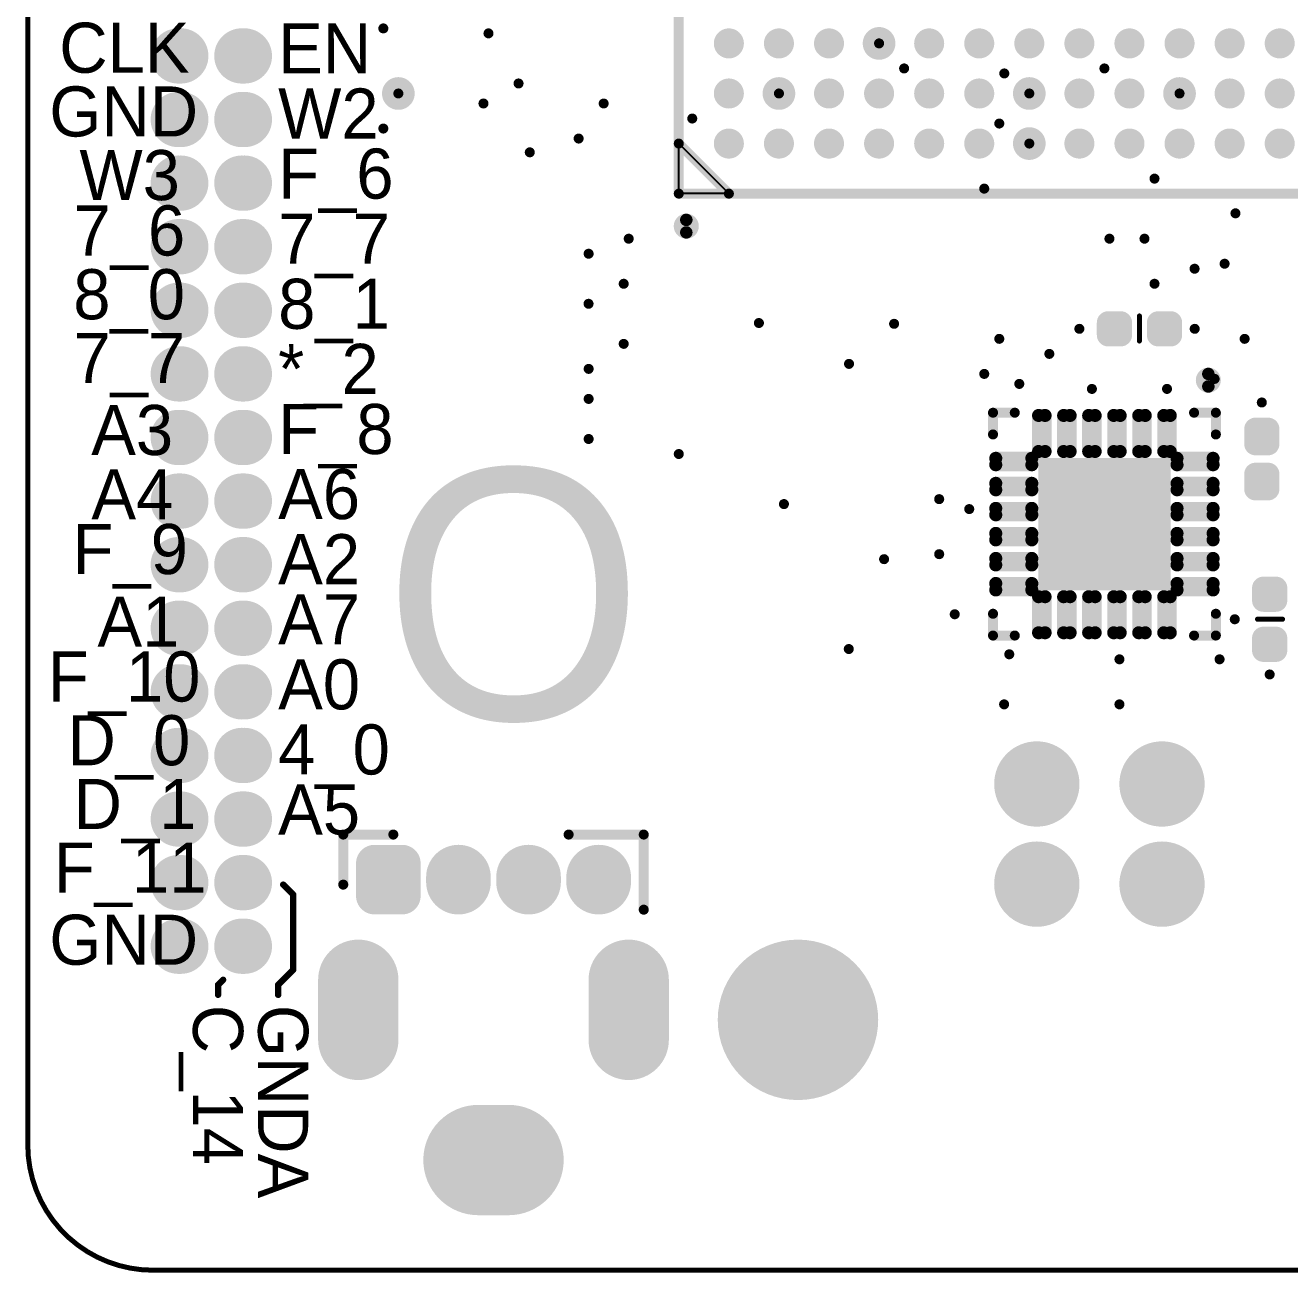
# Model space of a CAD drawing. Header units: millimetres. Extents: x 14.9 to 65.9, y 11 to 63.4.
# Drawn here: x 14.95 to 40.2, y 12.45 to 37.36 of the extents above; entities that cross this region are included whole.
import ezdxf

# ---------------------------------------------------------------- set-up
doc = ezdxf.new("R2010")
doc.units = ezdxf.units.MM
for name, color, linetype in [('Mechanical1', 6, 'Continuous'), ('PadHoleLayer', 156, 'Continuous'), ('TopOverlay', 2, 'Continuous'), ('TopSolder', 216, 'Continuous'), ('ViaHoleLayer', 16, 'Continuous')]:
    doc.layers.add(name, color=color, linetype=linetype)

# ---------------------------------------------------------------- blocks, each defined once
blk = doc.blocks.new('USB_A_F_SIDE_REVERSE_TH_7')
at = {"layer": 'PadHoleLayer'}
for points, const_width in [([(-2.3, 5.6, 1), (-1.9, 5.6, 1)], 0.4), ([(-0.9, 5.6, 1), (-0.5, 5.6, 1)], 0.4), ([(0.5, 5.6, 1), (0.9, 5.6, 1)], 0.4), ([(1.9, 5.6, 1), (2.3, 5.6, 1)], 0.4), ([(-2.925, 2.475), (-2.925, 3.525, -1), (-2.475, 3.525), (-2.475, 2.475, -1)], 0.15), ([(2.475, 2.475), (2.475, 3.525, -1), (2.925, 3.525), (2.925, 2.475, -1)], 0.15), ([(-0.175, 0.375), (0.175, 0.375, -1), (0.175, -0.375), (-0.175, -0.375, -1)], 0.25)]:
    blk.add_lwpolyline(points, format="xyb", close=True, dxfattribs=dict(at, const_width=const_width))
at = {"layer": 'TopOverlay', "const_width": 0.2}
for points in [[(-3, 5.5), (-3, 6.5)], [(-3, 6.5), (-2, 6.5)], [(1.5, 6.5), (3, 6.5)], [(3, 5), (3, 6.5)]]:
    blk.add_lwpolyline(points, dxfattribs=at)
at = {"layer": 'TopOverlay', "const_width": 0.1}
for points in [[(-3.05, 6.5, 1), (-2.95, 6.5, 1)], [(-3.05, 6.5, 1), (-2.95, 6.5, 1)], [(-2.05, 6.5, 1), (-1.95, 6.5, 1)], [(1.45, 6.5, 1), (1.55, 6.5, 1)], [(2.95, 6.5, 1), (3.05, 6.5, 1)], [(2.95, 6.5, 1), (3.05, 6.5, 1)], [(-3.05, 5.5, 1), (-2.95, 5.5, 1)], [(2.95, 5, 1), (3.05, 5, 1)]]:
    blk.add_lwpolyline(points, format="xyb", close=True, dxfattribs=at)
at = {"layer": 'TopSolder'}
for points, const_width in [([(-2.56, 5.925, 1), (-2.19, 5.925, 1)], 0.37), ([(-2.01, 5.925, 1), (-1.64, 5.925, 1)], 0.37), ([(-1.023, 5.65, 1), (-0.377, 5.65, 1)], 0.645), ([(-1.023, 5.55, 1), (-0.377, 5.55, 1)], 0.645), ([(0.377, 5.65, 1), (1.023, 5.65, 1)], 0.645), ([(0.377, 5.55, 1), (1.023, 5.55, 1)], 0.645), ([(1.777, 5.65, 1), (2.423, 5.65, 1)], 0.645), ([(1.777, 5.55, 1), (2.423, 5.55, 1)], 0.645), ([(-2.56, 5.275, 1), (-2.19, 5.275, 1)], 0.37), ([(-2.01, 5.275, 1), (-1.64, 5.275, 1)], 0.37), ([(-3.101, 3.6, 1), (-2.299, 3.6, 1)], 0.802), ([(2.299, 3.6, 1), (3.101, 3.6, 1)], 0.802), ([(-3.101, 2.4, 1), (-2.299, 2.4, 1)], 0.802), ([(2.299, 2.4, 1), (3.101, 2.4, 1)], 0.802), ([(-0.851, 0, 1), (0.251, 0, 1)], 1.102), ([(-0.251, 0, 1), (0.851, 0, 1)], 1.102)]:
    blk.add_lwpolyline(points, format="xyb", close=True, dxfattribs=dict(at, const_width=const_width))
for points, const_width in [([(-0.7, 5.65), (-0.7, 5.55)], 1.29), ([(0.7, 5.65), (0.7, 5.55)], 1.29), ([(2.1, 5.65), (2.1, 5.55)], 1.29), ([(-2.7, 3.6), (-2.7, 2.4)], 1.603), ([(2.7, 3.6), (2.7, 2.4)], 1.603), ([(0.3, 0), (-0.3, 0)], 2.203)]:
    blk.add_lwpolyline(points, dxfattribs=dict(at, const_width=const_width))
for points in [[(-2.375, 4.905), (-1.825, 4.905), (-2.375, 6.295), (-1.825, 6.295)], [(-2.745, 5.275), (-1.455, 5.275), (-2.745, 5.925), (-1.455, 5.925)]]:
    blk.add_solid(points, dxfattribs=at)
blk = doc.blocks.new('USB_B_F_RA_TH_8')
at = {"layer": 'PadHoleLayer'}
for points, const_width in [([(-1.48, 4.71, 1), (-1.02, 4.71, 1)], 0.46), ([(1.02, 4.71, 1), (1.48, 4.71, 1)], 0.46), ([(-1.48, 2.71, 1), (-1.02, 2.71, 1)], 0.46), ([(1.02, 2.71, 1), (1.48, 2.71, 1)], 0.46), ([(-6.595, 0, 1), (-5.445, 0, 1)], 1.15), ([(5.445, 0, 1), (6.595, 0, 1)], 1.15)]:
    blk.add_lwpolyline(points, format="xyb", close=True, dxfattribs=dict(at, const_width=const_width))
at = {"layer": 'TopSolder'}
for points, const_width in [([(-1.676, 4.71, 1), (-0.824, 4.71, 1)], 0.852), ([(0.824, 4.71, 1), (1.676, 4.71, 1)], 0.852), ([(-1.676, 2.71, 1), (-0.824, 2.71, 1)], 0.852), ([(0.824, 2.71, 1), (1.676, 2.71, 1)], 0.852), ([(-6.821, 0, 1), (-5.219, 0, 1)], 1.602), ([(5.219, 0, 1), (6.821, 0, 1)], 1.602)]:
    blk.add_lwpolyline(points, format="xyb", close=True, dxfattribs=dict(at, const_width=const_width))
blk = doc.blocks.new('HDR_2_30_1_27___B_38')
at = {"layer": 'PadHoleLayer', "const_width": 0.3}
for points in [[(18.9, 1.27, 1), (19.2, 1.27, 1)], [(20.17, 1.27, 1), (20.47, 1.27, 1)], [(21.44, 1.27, 1), (21.74, 1.27, 1)], [(22.71, 1.27, 1), (23.01, 1.27, 1)], [(23.98, 1.27, 1), (24.28, 1.27, 1)], [(25.25, 1.27, 1), (25.55, 1.27, 1)], [(26.52, 1.27, 1), (26.82, 1.27, 1)], [(27.79, 1.27, 1), (28.09, 1.27, 1)], [(29.06, 1.27, 1), (29.36, 1.27, 1)], [(30.33, 1.27, 1), (30.63, 1.27, 1)], [(31.6, 1.27, 1), (31.9, 1.27, 1)], [(32.87, 1.27, 1), (33.17, 1.27, 1)], [(34.14, 1.27, 1), (34.44, 1.27, 1)], [(35.41, 1.27, 1), (35.71, 1.27, 1)], [(36.68, 1.27, 1), (36.98, 1.27, 1)], [(18.9, 0, 1), (19.2, 0, 1)], [(20.17, 0, 1), (20.47, 0, 1)], [(21.44, 0, 1), (21.74, 0, 1)], [(22.71, 0, 1), (23.01, 0, 1)], [(23.98, 0, 1), (24.28, 0, 1)], [(25.25, 0, 1), (25.55, 0, 1)], [(26.52, 0, 1), (26.82, 0, 1)], [(27.79, 0, 1), (28.09, 0, 1)], [(29.06, 0, 1), (29.36, 0, 1)], [(30.33, 0, 1), (30.63, 0, 1)], [(31.6, 0, 1), (31.9, 0, 1)], [(32.87, 0, 1), (33.17, 0, 1)], [(34.14, 0, 1), (34.44, 0, 1)], [(35.41, 0, 1), (35.71, 0, 1)], [(36.68, 0, 1), (36.98, 0, 1)]]:
    blk.add_lwpolyline(points, format="xyb", close=True, dxfattribs=at)
at = {"layer": 'TopSolder', "const_width": 1.103}
for points in [[(19.05, 1.295), (19.05, 1.245)], [(20.32, 1.295), (20.32, 1.245)], [(21.59, 1.295), (21.59, 1.245)], [(22.86, 1.295), (22.86, 1.245)], [(24.13, 1.295), (24.13, 1.245)], [(25.4, 1.295), (25.4, 1.245)], [(26.67, 1.295), (26.67, 1.245)], [(27.94, 1.295), (27.94, 1.245)], [(29.21, 1.295), (29.21, 1.245)], [(30.48, 1.295), (30.48, 1.245)], [(31.75, 1.295), (31.75, 1.245)], [(33.02, 1.295), (33.02, 1.245)], [(34.29, 1.295), (34.29, 1.245)], [(35.56, 1.295), (35.56, 1.245)], [(36.83, 1.295), (36.83, 1.245)], [(19.05, 0.025), (19.05, -0.025)], [(20.32, 0.025), (20.32, -0.025)], [(21.59, 0.025), (21.59, -0.025)], [(22.86, 0.025), (22.86, -0.025)], [(24.13, 0.025), (24.13, -0.025)], [(25.4, 0.025), (25.4, -0.025)], [(26.67, 0.025), (26.67, -0.025)], [(27.94, 0.025), (27.94, -0.025)], [(29.21, 0.025), (29.21, -0.025)], [(30.48, 0.025), (30.48, -0.025)], [(31.75, 0.025), (31.75, -0.025)], [(33.02, 0.025), (33.02, -0.025)], [(34.29, 0.025), (34.29, -0.025)], [(35.56, 0.025), (35.56, -0.025)], [(36.83, 0.025), (36.83, -0.025)]]:
    blk.add_lwpolyline(points, dxfattribs=at)
at = {"layer": 'TopSolder', "const_width": 0.552}
for points in [[(18.774, 1.295, 1), (19.326, 1.295, 1)], [(18.774, 1.245, 1), (19.326, 1.245, 1)], [(20.044, 1.295, 1), (20.596, 1.295, 1)], [(20.044, 1.245, 1), (20.596, 1.245, 1)], [(21.314, 1.295, 1), (21.866, 1.295, 1)], [(21.314, 1.245, 1), (21.866, 1.245, 1)], [(22.584, 1.295, 1), (23.136, 1.295, 1)], [(22.584, 1.245, 1), (23.136, 1.245, 1)], [(23.854, 1.295, 1), (24.406, 1.295, 1)], [(23.854, 1.245, 1), (24.406, 1.245, 1)], [(25.124, 1.295, 1), (25.676, 1.295, 1)], [(25.124, 1.245, 1), (25.676, 1.245, 1)], [(26.394, 1.295, 1), (26.946, 1.295, 1)], [(26.394, 1.245, 1), (26.946, 1.245, 1)], [(27.664, 1.295, 1), (28.216, 1.295, 1)], [(27.664, 1.245, 1), (28.216, 1.245, 1)], [(28.934, 1.295, 1), (29.486, 1.295, 1)], [(28.934, 1.245, 1), (29.486, 1.245, 1)], [(30.204, 1.295, 1), (30.756, 1.295, 1)], [(30.204, 1.245, 1), (30.756, 1.245, 1)], [(31.474, 1.295, 1), (32.026, 1.295, 1)], [(31.474, 1.245, 1), (32.026, 1.245, 1)], [(32.744, 1.295, 1), (33.296, 1.295, 1)], [(32.744, 1.245, 1), (33.296, 1.245, 1)], [(34.014, 1.295, 1), (34.566, 1.295, 1)], [(34.014, 1.245, 1), (34.566, 1.245, 1)], [(35.284, 1.295, 1), (35.836, 1.295, 1)], [(35.284, 1.245, 1), (35.836, 1.245, 1)], [(36.554, 1.295, 1), (37.106, 1.295, 1)], [(36.554, 1.245, 1), (37.106, 1.245, 1)], [(18.774, 0.025, 1), (19.326, 0.025, 1)], [(18.774, -0.025, 1), (19.326, -0.025, 1)], [(20.044, 0.025, 1), (20.596, 0.025, 1)], [(20.044, -0.025, 1), (20.596, -0.025, 1)], [(21.314, 0.025, 1), (21.866, 0.025, 1)], [(21.314, -0.025, 1), (21.866, -0.025, 1)], [(22.584, 0.025, 1), (23.136, 0.025, 1)], [(22.584, -0.025, 1), (23.136, -0.025, 1)], [(23.854, 0.025, 1), (24.406, 0.025, 1)], [(23.854, -0.025, 1), (24.406, -0.025, 1)], [(25.124, 0.025, 1), (25.676, 0.025, 1)], [(25.124, -0.025, 1), (25.676, -0.025, 1)], [(26.394, 0.025, 1), (26.946, 0.025, 1)], [(26.394, -0.025, 1), (26.946, -0.025, 1)], [(27.664, 0.025, 1), (28.216, 0.025, 1)], [(27.664, -0.025, 1), (28.216, -0.025, 1)], [(28.934, 0.025, 1), (29.486, 0.025, 1)], [(28.934, -0.025, 1), (29.486, -0.025, 1)], [(30.204, 0.025, 1), (30.756, 0.025, 1)], [(30.204, -0.025, 1), (30.756, -0.025, 1)], [(31.474, 0.025, 1), (32.026, 0.025, 1)], [(31.474, -0.025, 1), (32.026, -0.025, 1)], [(32.744, 0.025, 1), (33.296, 0.025, 1)], [(32.744, -0.025, 1), (33.296, -0.025, 1)], [(34.014, 0.025, 1), (34.566, 0.025, 1)], [(34.014, -0.025, 1), (34.566, -0.025, 1)], [(35.284, 0.025, 1), (35.836, 0.025, 1)], [(35.284, -0.025, 1), (35.836, -0.025, 1)], [(36.554, 0.025, 1), (37.106, 0.025, 1)], [(36.554, -0.025, 1), (37.106, -0.025, 1)]]:
    blk.add_lwpolyline(points, format="xyb", close=True, dxfattribs=at)
blk = doc.blocks.new('NXP_SOT740_2_42')
at = {"layer": 'TopOverlay'}
for p, q in [((-8.5, 8.5), (-7.5, 8.5)), ((-7.5, 8.5), (-8.5, 7.5)), ((-8.5, 7.5), (-8.5, 8.5))]:
    blk.add_line(p, q, dxfattribs=at)
for points, const_width in [([(-9.025, 8.35, 1), (-9.275, 8.35, 1)], 0.25), ([(-8.55, 8.5, 1), (-8.45, 8.5, 1)], 0.1), ([(-8.55, 8.5, 1), (-8.45, 8.5, 1)], 0.1), ([(-7.55, 8.5, 1), (-7.45, 8.5, 1)], 0.1), ([(8.45, 8.5, 1), (8.55, 8.5, 1)], 0.1), ([(8.45, 8.5, 1), (8.55, 8.5, 1)], 0.1), ([(-9.337, 8.35, 1), (-9.213, 8.35, 1)], 0.125), ([(-9.087, 8.35, 1), (-8.962, 8.35, 1)], 0.125), ([(-8.55, 7.5, 1), (-8.45, 7.5, 1)], 0.1), ([(-8.55, -8.5, 1), (-8.45, -8.5, 1)], 0.1), ([(-8.55, -8.5, 1), (-8.45, -8.5, 1)], 0.1), ([(8.45, -8.5, 1), (8.55, -8.5, 1)], 0.1), ([(8.45, -8.5, 1), (8.55, -8.5, 1)], 0.1)]:
    blk.add_lwpolyline(points, format="xyb", close=True, dxfattribs=dict(at, const_width=const_width))
at = {"layer": 'TopOverlay', "const_width": 0.2}
for points in [[(-7.5, 8.5), (-8.5, 7.5)], [(-8.5, 8.5), (8.5, 8.5)], [(-8.5, 8.5), (-8.5, -8.5)], [(8.5, 8.5), (8.5, -8.5)], [(-8.5, -8.5), (8.5, -8.5)]]:
    blk.add_lwpolyline(points, dxfattribs=at)
at = {"layer": 'TopSolder', "const_width": 0.3}
for points in [[(-7.65, 7.5, 1), (-7.35, 7.5, 1)], [(-6.65, 7.5, 1), (-6.35, 7.5, 1)], [(-5.65, 7.5, 1), (-5.35, 7.5, 1)], [(-4.65, 7.5, 1), (-4.35, 7.5, 1)], [(-3.65, 7.5, 1), (-3.35, 7.5, 1)], [(-2.65, 7.5, 1), (-2.35, 7.5, 1)], [(-1.65, 7.5, 1), (-1.35, 7.5, 1)], [(-0.65, 7.5, 1), (-0.35, 7.5, 1)], [(0.35, 7.5, 1), (0.65, 7.5, 1)], [(1.35, 7.5, 1), (1.65, 7.5, 1)], [(2.35, 7.5, 1), (2.65, 7.5, 1)], [(3.35, 7.5, 1), (3.65, 7.5, 1)], [(4.35, 7.5, 1), (4.65, 7.5, 1)], [(5.35, 7.5, 1), (5.65, 7.5, 1)], [(6.35, 7.5, 1), (6.65, 7.5, 1)], [(7.35, 7.5, 1), (7.65, 7.5, 1)], [(-7.65, 6.5, 1), (-7.35, 6.5, 1)], [(-6.65, 6.5, 1), (-6.35, 6.5, 1)], [(-5.65, 6.5, 1), (-5.35, 6.5, 1)], [(-4.65, 6.5, 1), (-4.35, 6.5, 1)], [(-3.65, 6.5, 1), (-3.35, 6.5, 1)], [(-2.65, 6.5, 1), (-2.35, 6.5, 1)], [(-1.65, 6.5, 1), (-1.35, 6.5, 1)], [(-0.65, 6.5, 1), (-0.35, 6.5, 1)], [(0.35, 6.5, 1), (0.65, 6.5, 1)], [(1.35, 6.5, 1), (1.65, 6.5, 1)], [(2.35, 6.5, 1), (2.65, 6.5, 1)], [(3.35, 6.5, 1), (3.65, 6.5, 1)], [(4.35, 6.5, 1), (4.65, 6.5, 1)], [(5.35, 6.5, 1), (5.65, 6.5, 1)], [(6.35, 6.5, 1), (6.65, 6.5, 1)], [(7.35, 6.5, 1), (7.65, 6.5, 1)], [(-7.65, 5.5, 1), (-7.35, 5.5, 1)], [(-6.65, 5.5, 1), (-6.35, 5.5, 1)], [(-5.65, 5.5, 1), (-5.35, 5.5, 1)], [(-4.65, 5.5, 1), (-4.35, 5.5, 1)], [(-3.65, 5.5, 1), (-3.35, 5.5, 1)], [(-2.65, 5.5, 1), (-2.35, 5.5, 1)], [(-1.65, 5.5, 1), (-1.35, 5.5, 1)], [(-0.65, 5.5, 1), (-0.35, 5.5, 1)], [(0.35, 5.5, 1), (0.65, 5.5, 1)], [(1.35, 5.5, 1), (1.65, 5.5, 1)], [(2.35, 5.5, 1), (2.65, 5.5, 1)], [(3.35, 5.5, 1), (3.65, 5.5, 1)], [(4.35, 5.5, 1), (4.65, 5.5, 1)], [(5.35, 5.5, 1), (5.65, 5.5, 1)], [(6.35, 5.5, 1), (6.65, 5.5, 1)], [(7.35, 5.5, 1), (7.65, 5.5, 1)], [(-7.65, 4.5, 1), (-7.35, 4.5, 1)], [(-6.65, 4.5, 1), (-6.35, 4.5, 1)], [(-5.65, 4.5, 1), (-5.35, 4.5, 1)], [(-4.65, 4.5, 1), (-4.35, 4.5, 1)], [(-3.65, 4.5, 1), (-3.35, 4.5, 1)], [(-2.65, 4.5, 1), (-2.35, 4.5, 1)], [(-1.65, 4.5, 1), (-1.35, 4.5, 1)], [(-0.65, 4.5, 1), (-0.35, 4.5, 1)], [(0.35, 4.5, 1), (0.65, 4.5, 1)], [(1.35, 4.5, 1), (1.65, 4.5, 1)], [(2.35, 4.5, 1), (2.65, 4.5, 1)], [(3.35, 4.5, 1), (3.65, 4.5, 1)], [(4.35, 4.5, 1), (4.65, 4.5, 1)], [(5.35, 4.5, 1), (5.65, 4.5, 1)], [(6.35, 4.5, 1), (6.65, 4.5, 1)], [(7.35, 4.5, 1), (7.65, 4.5, 1)], [(-7.65, 3.5, 1), (-7.35, 3.5, 1)], [(-6.65, 3.5, 1), (-6.35, 3.5, 1)], [(-5.65, 3.5, 1), (-5.35, 3.5, 1)], [(-4.65, 3.5, 1), (-4.35, 3.5, 1)], [(-3.65, 3.5, 1), (-3.35, 3.5, 1)], [(-2.65, 3.5, 1), (-2.35, 3.5, 1)], [(-1.65, 3.5, 1), (-1.35, 3.5, 1)], [(-0.65, 3.5, 1), (-0.35, 3.5, 1)], [(0.35, 3.5, 1), (0.65, 3.5, 1)], [(1.35, 3.5, 1), (1.65, 3.5, 1)], [(2.35, 3.5, 1), (2.65, 3.5, 1)], [(3.35, 3.5, 1), (3.65, 3.5, 1)], [(4.35, 3.5, 1), (4.65, 3.5, 1)], [(5.35, 3.5, 1), (5.65, 3.5, 1)], [(6.35, 3.5, 1), (6.65, 3.5, 1)], [(7.35, 3.5, 1), (7.65, 3.5, 1)], [(-7.65, 2.5, 1), (-7.35, 2.5, 1)], [(-6.65, 2.5, 1), (-6.35, 2.5, 1)], [(-5.65, 2.5, 1), (-5.35, 2.5, 1)], [(-4.65, 2.5, 1), (-4.35, 2.5, 1)], [(-3.65, 2.5, 1), (-3.35, 2.5, 1)], [(-2.65, 2.5, 1), (-2.35, 2.5, 1)], [(-1.65, 2.5, 1), (-1.35, 2.5, 1)], [(-0.65, 2.5, 1), (-0.35, 2.5, 1)], [(0.35, 2.5, 1), (0.65, 2.5, 1)], [(1.35, 2.5, 1), (1.65, 2.5, 1)], [(2.35, 2.5, 1), (2.65, 2.5, 1)], [(3.35, 2.5, 1), (3.65, 2.5, 1)], [(4.35, 2.5, 1), (4.65, 2.5, 1)], [(5.35, 2.5, 1), (5.65, 2.5, 1)], [(6.35, 2.5, 1), (6.65, 2.5, 1)], [(7.35, 2.5, 1), (7.65, 2.5, 1)], [(-7.65, 1.5, 1), (-7.35, 1.5, 1)], [(-6.65, 1.5, 1), (-6.35, 1.5, 1)], [(-5.65, 1.5, 1), (-5.35, 1.5, 1)], [(-4.65, 1.5, 1), (-4.35, 1.5, 1)], [(-3.65, 1.5, 1), (-3.35, 1.5, 1)], [(-2.65, 1.5, 1), (-2.35, 1.5, 1)], [(-1.65, 1.5, 1), (-1.35, 1.5, 1)], [(-0.65, 1.5, 1), (-0.35, 1.5, 1)], [(0.35, 1.5, 1), (0.65, 1.5, 1)], [(1.35, 1.5, 1), (1.65, 1.5, 1)], [(2.35, 1.5, 1), (2.65, 1.5, 1)], [(3.35, 1.5, 1), (3.65, 1.5, 1)], [(4.35, 1.5, 1), (4.65, 1.5, 1)], [(5.35, 1.5, 1), (5.65, 1.5, 1)], [(6.35, 1.5, 1), (6.65, 1.5, 1)], [(7.35, 1.5, 1), (7.65, 1.5, 1)], [(-7.65, 0.5, 1), (-7.35, 0.5, 1)], [(-6.65, 0.5, 1), (-6.35, 0.5, 1)], [(-5.65, 0.5, 1), (-5.35, 0.5, 1)], [(-4.65, 0.5, 1), (-4.35, 0.5, 1)], [(-3.65, 0.5, 1), (-3.35, 0.5, 1)], [(-2.65, 0.5, 1), (-2.35, 0.5, 1)], [(-1.65, 0.5, 1), (-1.35, 0.5, 1)], [(-0.65, 0.5, 1), (-0.35, 0.5, 1)], [(0.35, 0.5, 1), (0.65, 0.5, 1)], [(1.35, 0.5, 1), (1.65, 0.5, 1)], [(2.35, 0.5, 1), (2.65, 0.5, 1)], [(3.35, 0.5, 1), (3.65, 0.5, 1)], [(4.35, 0.5, 1), (4.65, 0.5, 1)], [(5.35, 0.5, 1), (5.65, 0.5, 1)], [(6.35, 0.5, 1), (6.65, 0.5, 1)], [(7.35, 0.5, 1), (7.65, 0.5, 1)], [(-7.65, -0.5, 1), (-7.35, -0.5, 1)], [(-6.65, -0.5, 1), (-6.35, -0.5, 1)], [(-5.65, -0.5, 1), (-5.35, -0.5, 1)], [(-4.65, -0.5, 1), (-4.35, -0.5, 1)], [(-3.65, -0.5, 1), (-3.35, -0.5, 1)], [(-2.65, -0.5, 1), (-2.35, -0.5, 1)], [(-1.65, -0.5, 1), (-1.35, -0.5, 1)], [(-0.65, -0.5, 1), (-0.35, -0.5, 1)], [(0.35, -0.5, 1), (0.65, -0.5, 1)], [(1.35, -0.5, 1), (1.65, -0.5, 1)], [(2.35, -0.5, 1), (2.65, -0.5, 1)], [(3.35, -0.5, 1), (3.65, -0.5, 1)], [(4.35, -0.5, 1), (4.65, -0.5, 1)], [(5.35, -0.5, 1), (5.65, -0.5, 1)], [(6.35, -0.5, 1), (6.65, -0.5, 1)], [(7.35, -0.5, 1), (7.65, -0.5, 1)], [(-7.65, -1.5, 1), (-7.35, -1.5, 1)], [(-6.65, -1.5, 1), (-6.35, -1.5, 1)], [(-5.65, -1.5, 1), (-5.35, -1.5, 1)], [(-4.65, -1.5, 1), (-4.35, -1.5, 1)], [(-3.65, -1.5, 1), (-3.35, -1.5, 1)], [(-2.65, -1.5, 1), (-2.35, -1.5, 1)], [(-1.65, -1.5, 1), (-1.35, -1.5, 1)], [(-0.65, -1.5, 1), (-0.35, -1.5, 1)], [(0.35, -1.5, 1), (0.65, -1.5, 1)], [(1.35, -1.5, 1), (1.65, -1.5, 1)], [(2.35, -1.5, 1), (2.65, -1.5, 1)], [(3.35, -1.5, 1), (3.65, -1.5, 1)], [(4.35, -1.5, 1), (4.65, -1.5, 1)], [(5.35, -1.5, 1), (5.65, -1.5, 1)], [(6.35, -1.5, 1), (6.65, -1.5, 1)], [(7.35, -1.5, 1), (7.65, -1.5, 1)], [(-7.65, -2.5, 1), (-7.35, -2.5, 1)], [(-6.65, -2.5, 1), (-6.35, -2.5, 1)], [(-5.65, -2.5, 1), (-5.35, -2.5, 1)], [(-4.65, -2.5, 1), (-4.35, -2.5, 1)], [(-3.65, -2.5, 1), (-3.35, -2.5, 1)], [(-2.65, -2.5, 1), (-2.35, -2.5, 1)], [(-1.65, -2.5, 1), (-1.35, -2.5, 1)], [(-0.65, -2.5, 1), (-0.35, -2.5, 1)], [(0.35, -2.5, 1), (0.65, -2.5, 1)], [(1.35, -2.5, 1), (1.65, -2.5, 1)], [(2.35, -2.5, 1), (2.65, -2.5, 1)], [(3.35, -2.5, 1), (3.65, -2.5, 1)], [(4.35, -2.5, 1), (4.65, -2.5, 1)], [(5.35, -2.5, 1), (5.65, -2.5, 1)], [(6.35, -2.5, 1), (6.65, -2.5, 1)], [(7.35, -2.5, 1), (7.65, -2.5, 1)], [(-7.65, -3.5, 1), (-7.35, -3.5, 1)], [(-6.65, -3.5, 1), (-6.35, -3.5, 1)], [(-5.65, -3.5, 1), (-5.35, -3.5, 1)], [(-4.65, -3.5, 1), (-4.35, -3.5, 1)], [(-3.65, -3.5, 1), (-3.35, -3.5, 1)], [(-2.65, -3.5, 1), (-2.35, -3.5, 1)], [(-1.65, -3.5, 1), (-1.35, -3.5, 1)], [(-0.65, -3.5, 1), (-0.35, -3.5, 1)], [(0.35, -3.5, 1), (0.65, -3.5, 1)], [(1.35, -3.5, 1), (1.65, -3.5, 1)], [(2.35, -3.5, 1), (2.65, -3.5, 1)], [(3.35, -3.5, 1), (3.65, -3.5, 1)], [(4.35, -3.5, 1), (4.65, -3.5, 1)], [(5.35, -3.5, 1), (5.65, -3.5, 1)], [(6.35, -3.5, 1), (6.65, -3.5, 1)], [(7.35, -3.5, 1), (7.65, -3.5, 1)], [(-7.65, -4.5, 1), (-7.35, -4.5, 1)], [(-6.65, -4.5, 1), (-6.35, -4.5, 1)], [(-5.65, -4.5, 1), (-5.35, -4.5, 1)], [(-4.65, -4.5, 1), (-4.35, -4.5, 1)], [(-3.65, -4.5, 1), (-3.35, -4.5, 1)], [(-2.65, -4.5, 1), (-2.35, -4.5, 1)], [(-1.65, -4.5, 1), (-1.35, -4.5, 1)], [(-0.65, -4.5, 1), (-0.35, -4.5, 1)], [(0.35, -4.5, 1), (0.65, -4.5, 1)], [(1.35, -4.5, 1), (1.65, -4.5, 1)], [(2.35, -4.5, 1), (2.65, -4.5, 1)], [(3.35, -4.5, 1), (3.65, -4.5, 1)], [(4.35, -4.5, 1), (4.65, -4.5, 1)], [(5.35, -4.5, 1), (5.65, -4.5, 1)], [(6.35, -4.5, 1), (6.65, -4.5, 1)], [(7.35, -4.5, 1), (7.65, -4.5, 1)], [(-7.65, -5.5, 1), (-7.35, -5.5, 1)], [(-6.65, -5.5, 1), (-6.35, -5.5, 1)], [(-5.65, -5.5, 1), (-5.35, -5.5, 1)], [(-4.65, -5.5, 1), (-4.35, -5.5, 1)], [(-3.65, -5.5, 1), (-3.35, -5.5, 1)], [(-2.65, -5.5, 1), (-2.35, -5.5, 1)], [(-1.65, -5.5, 1), (-1.35, -5.5, 1)], [(-0.65, -5.5, 1), (-0.35, -5.5, 1)], [(0.35, -5.5, 1), (0.65, -5.5, 1)], [(1.35, -5.5, 1), (1.65, -5.5, 1)], [(2.35, -5.5, 1), (2.65, -5.5, 1)], [(3.35, -5.5, 1), (3.65, -5.5, 1)], [(4.35, -5.5, 1), (4.65, -5.5, 1)], [(5.35, -5.5, 1), (5.65, -5.5, 1)], [(6.35, -5.5, 1), (6.65, -5.5, 1)], [(7.35, -5.5, 1), (7.65, -5.5, 1)], [(-7.65, -6.5, 1), (-7.35, -6.5, 1)], [(-6.65, -6.5, 1), (-6.35, -6.5, 1)], [(-5.65, -6.5, 1), (-5.35, -6.5, 1)], [(-4.65, -6.5, 1), (-4.35, -6.5, 1)], [(-3.65, -6.5, 1), (-3.35, -6.5, 1)], [(-2.65, -6.5, 1), (-2.35, -6.5, 1)], [(-1.65, -6.5, 1), (-1.35, -6.5, 1)], [(-0.65, -6.5, 1), (-0.35, -6.5, 1)], [(0.35, -6.5, 1), (0.65, -6.5, 1)], [(1.35, -6.5, 1), (1.65, -6.5, 1)], [(2.35, -6.5, 1), (2.65, -6.5, 1)], [(3.35, -6.5, 1), (3.65, -6.5, 1)], [(4.35, -6.5, 1), (4.65, -6.5, 1)], [(5.35, -6.5, 1), (5.65, -6.5, 1)], [(6.35, -6.5, 1), (6.65, -6.5, 1)], [(7.35, -6.5, 1), (7.65, -6.5, 1)], [(-7.65, -7.5, 1), (-7.35, -7.5, 1)], [(-6.65, -7.5, 1), (-6.35, -7.5, 1)], [(-5.65, -7.5, 1), (-5.35, -7.5, 1)], [(-4.65, -7.5, 1), (-4.35, -7.5, 1)], [(-3.65, -7.5, 1), (-3.35, -7.5, 1)], [(-2.65, -7.5, 1), (-2.35, -7.5, 1)], [(-1.65, -7.5, 1), (-1.35, -7.5, 1)], [(-0.65, -7.5, 1), (-0.35, -7.5, 1)], [(0.35, -7.5, 1), (0.65, -7.5, 1)], [(1.35, -7.5, 1), (1.65, -7.5, 1)], [(2.35, -7.5, 1), (2.65, -7.5, 1)], [(3.35, -7.5, 1), (3.65, -7.5, 1)], [(4.35, -7.5, 1), (4.65, -7.5, 1)], [(5.35, -7.5, 1), (5.65, -7.5, 1)], [(6.35, -7.5, 1), (6.65, -7.5, 1)], [(7.35, -7.5, 1), (7.65, -7.5, 1)]]:
    blk.add_lwpolyline(points, format="xyb", close=True, dxfattribs=at)
blk = doc.blocks.new('R_0402_N_43')
at = {"layer": 'TopOverlay', "const_width": 0.102}
blk.add_lwpolyline([(0.001, 0.243), (0.001, -0.257)], dxfattribs=at)
at = {"layer": 'TopOverlay', "const_width": 0.0508}
for points in [[(-0.024, 0.243, 1), (0.026, 0.243, 1)], [(-0.024, -0.257, 1), (0.026, -0.257, 1)]]:
    blk.add_lwpolyline(points, format="xyb", close=True, dxfattribs=at)
at = {"layer": 'TopSolder', "const_width": 0.227}
for points in [[(-0.738, 0.125, 1), (-0.512, 0.125, 1)], [(-0.488, 0.125, 1), (-0.262, 0.125, 1)], [(0.262, 0.125, 1), (0.488, 0.125, 1)], [(0.512, 0.125, 1), (0.738, 0.125, 1)], [(-0.738, -0.125, 1), (-0.512, -0.125, 1)], [(-0.488, -0.125, 1), (-0.262, -0.125, 1)], [(0.262, -0.125, 1), (0.488, -0.125, 1)], [(0.512, -0.125, 1), (0.738, -0.125, 1)]]:
    blk.add_lwpolyline(points, format="xyb", close=True, dxfattribs=at)
at = {"layer": 'TopSolder'}
for points in [[(-0.375, -0.352), (-0.375, 0.352), (-0.625, -0.352), (-0.625, 0.352)], [(0.625, -0.352), (0.625, 0.352), (0.375, -0.352), (0.375, 0.352)], [(-0.148, -0.125), (-0.148, 0.125), (-0.852, -0.125), (-0.852, 0.125)], [(0.852, -0.125), (0.852, 0.125), (0.148, -0.125), (0.148, 0.125)]]:
    blk.add_solid(points, dxfattribs=at)
blk = doc.blocks.new('MCHP_QFN_24_A_V_49')
at = {"layer": 'TopOverlay'}
for points, const_width in [([(-2.75, 2.075, 1), (-3, 2.075, 1)], 0.25), ([(-2.275, 2.225, 1), (-2.175, 2.225, 1)], 0.1), ([(-2.275, 2.225, 1), (-2.175, 2.225, 1)], 0.1), ([(-1.84, 2.225, 1), (-1.74, 2.225, 1)], 0.1), ([(1.74, 2.225, 1), (1.84, 2.225, 1)], 0.1), ([(2.175, 2.225, 1), (2.275, 2.225, 1)], 0.1), ([(2.175, 2.225, 1), (2.275, 2.225, 1)], 0.1), ([(-3.062, 2.075, 1), (-2.937, 2.075, 1)], 0.125), ([(-2.812, 2.075, 1), (-2.687, 2.075, 1)], 0.125), ([(-2.275, 1.79, 1), (-2.175, 1.79, 1)], 0.1), ([(2.175, 1.79, 1), (2.275, 1.79, 1)], 0.1), ([(-2.275, -1.79, 1), (-2.175, -1.79, 1)], 0.1), ([(2.175, -1.79, 1), (2.275, -1.79, 1)], 0.1), ([(-2.275, -2.225, 1), (-2.175, -2.225, 1)], 0.1), ([(-2.275, -2.225, 1), (-2.175, -2.225, 1)], 0.1), ([(-1.84, -2.225, 1), (-1.74, -2.225, 1)], 0.1), ([(1.74, -2.225, 1), (1.84, -2.225, 1)], 0.1), ([(2.175, -2.225, 1), (2.275, -2.225, 1)], 0.1), ([(2.175, -2.225, 1), (2.275, -2.225, 1)], 0.1)]:
    blk.add_lwpolyline(points, format="xyb", close=True, dxfattribs=dict(at, const_width=const_width))
at = {"layer": 'TopOverlay', "const_width": 0.2}
for points in [[(-2.225, 1.79), (-2.225, 2.225)], [(-1.79, 2.225), (-2.225, 2.225)], [(2.225, 2.225), (1.79, 2.225)], [(2.225, 1.79), (2.225, 2.225)], [(-2.225, -2.225), (-2.225, -1.79)], [(2.225, -2.225), (2.225, -1.79)], [(-1.79, -2.225), (-2.225, -2.225)], [(2.225, -2.225), (1.79, -2.225)]]:
    blk.add_lwpolyline(points, dxfattribs=at)
at = {"layer": 'TopSolder', "const_width": 0.13}
for points in [[(-1.38, 2.17, 1), (-1.25, 2.17, 1)], [(-1.25, 2.17, 1), (-1.12, 2.17, 1)], [(-0.88, 2.17, 1), (-0.75, 2.17, 1)], [(-0.75, 2.17, 1), (-0.62, 2.17, 1)], [(-0.38, 2.17, 1), (-0.25, 2.17, 1)], [(-0.25, 2.17, 1), (-0.12, 2.17, 1)], [(0.12, 2.17, 1), (0.25, 2.17, 1)], [(0.25, 2.17, 1), (0.38, 2.17, 1)], [(0.62, 2.17, 1), (0.75, 2.17, 1)], [(0.75, 2.17, 1), (0.88, 2.17, 1)], [(1.12, 2.17, 1), (1.25, 2.17, 1)], [(1.25, 2.17, 1), (1.38, 2.17, 1)], [(-1.38, 1.45, 1), (-1.25, 1.45, 1)], [(-1.25, 1.45, 1), (-1.12, 1.45, 1)], [(-0.88, 1.45, 1), (-0.75, 1.45, 1)], [(-0.75, 1.45, 1), (-0.62, 1.45, 1)], [(-0.38, 1.45, 1), (-0.25, 1.45, 1)], [(-0.25, 1.45, 1), (-0.12, 1.45, 1)], [(0.12, 1.45, 1), (0.25, 1.45, 1)], [(0.25, 1.45, 1), (0.38, 1.45, 1)], [(0.62, 1.45, 1), (0.75, 1.45, 1)], [(0.75, 1.45, 1), (0.88, 1.45, 1)], [(1.12, 1.45, 1), (1.25, 1.45, 1)], [(1.25, 1.45, 1), (1.38, 1.45, 1)], [(-2.235, 1.315, 1), (-2.105, 1.315, 1)], [(-2.235, 1.185, 1), (-2.105, 1.185, 1)], [(-1.515, 1.315, 1), (-1.385, 1.315, 1)], [(-1.515, 1.185, 1), (-1.385, 1.185, 1)], [(1.385, 1.315, 1), (1.515, 1.315, 1)], [(1.385, 1.185, 1), (1.515, 1.185, 1)], [(2.105, 1.315, 1), (2.235, 1.315, 1)], [(2.105, 1.185, 1), (2.235, 1.185, 1)], [(-2.235, 0.815, 1), (-2.105, 0.815, 1)], [(-2.235, 0.685, 1), (-2.105, 0.685, 1)], [(-1.515, 0.815, 1), (-1.385, 0.815, 1)], [(-1.515, 0.685, 1), (-1.385, 0.685, 1)], [(1.385, 0.815, 1), (1.515, 0.815, 1)], [(1.385, 0.685, 1), (1.515, 0.685, 1)], [(2.105, 0.815, 1), (2.235, 0.815, 1)], [(2.105, 0.685, 1), (2.235, 0.685, 1)], [(-2.235, 0.315, 1), (-2.105, 0.315, 1)], [(-2.235, 0.185, 1), (-2.105, 0.185, 1)], [(-1.515, 0.315, 1), (-1.385, 0.315, 1)], [(-1.515, 0.185, 1), (-1.385, 0.185, 1)], [(1.385, 0.315, 1), (1.515, 0.315, 1)], [(1.385, 0.185, 1), (1.515, 0.185, 1)], [(2.105, 0.315, 1), (2.235, 0.315, 1)], [(2.105, 0.185, 1), (2.235, 0.185, 1)], [(-2.235, -0.185, 1), (-2.105, -0.185, 1)], [(-2.235, -0.315, 1), (-2.105, -0.315, 1)], [(-1.515, -0.185, 1), (-1.385, -0.185, 1)], [(-1.515, -0.315, 1), (-1.385, -0.315, 1)], [(1.385, -0.185, 1), (1.515, -0.185, 1)], [(1.385, -0.315, 1), (1.515, -0.315, 1)], [(2.105, -0.185, 1), (2.235, -0.185, 1)], [(2.105, -0.315, 1), (2.235, -0.315, 1)], [(-2.235, -0.685, 1), (-2.105, -0.685, 1)], [(-2.235, -0.815, 1), (-2.105, -0.815, 1)], [(-1.515, -0.685, 1), (-1.385, -0.685, 1)], [(-1.515, -0.815, 1), (-1.385, -0.815, 1)], [(1.385, -0.685, 1), (1.515, -0.685, 1)], [(1.385, -0.815, 1), (1.515, -0.815, 1)], [(2.105, -0.685, 1), (2.235, -0.685, 1)], [(2.105, -0.815, 1), (2.235, -0.815, 1)], [(-2.235, -1.185, 1), (-2.105, -1.185, 1)], [(-2.235, -1.315, 1), (-2.105, -1.315, 1)], [(-1.515, -1.185, 1), (-1.385, -1.185, 1)], [(-1.515, -1.315, 1), (-1.385, -1.315, 1)], [(1.385, -1.185, 1), (1.515, -1.185, 1)], [(1.385, -1.315, 1), (1.515, -1.315, 1)], [(2.105, -1.185, 1), (2.235, -1.185, 1)], [(2.105, -1.315, 1), (2.235, -1.315, 1)], [(-1.38, -1.45, 1), (-1.25, -1.45, 1)], [(-1.25, -1.45, 1), (-1.12, -1.45, 1)], [(-0.88, -1.45, 1), (-0.75, -1.45, 1)], [(-0.75, -1.45, 1), (-0.62, -1.45, 1)], [(-0.38, -1.45, 1), (-0.25, -1.45, 1)], [(-0.25, -1.45, 1), (-0.12, -1.45, 1)], [(0.12, -1.45, 1), (0.25, -1.45, 1)], [(0.25, -1.45, 1), (0.38, -1.45, 1)], [(0.62, -1.45, 1), (0.75, -1.45, 1)], [(0.75, -1.45, 1), (0.88, -1.45, 1)], [(1.12, -1.45, 1), (1.25, -1.45, 1)], [(1.25, -1.45, 1), (1.38, -1.45, 1)], [(-1.38, -2.17, 1), (-1.25, -2.17, 1)], [(-1.25, -2.17, 1), (-1.12, -2.17, 1)], [(-0.88, -2.17, 1), (-0.75, -2.17, 1)], [(-0.75, -2.17, 1), (-0.62, -2.17, 1)], [(-0.38, -2.17, 1), (-0.25, -2.17, 1)], [(-0.25, -2.17, 1), (-0.12, -2.17, 1)], [(0.12, -2.17, 1), (0.25, -2.17, 1)], [(0.25, -2.17, 1), (0.38, -2.17, 1)], [(0.62, -2.17, 1), (0.75, -2.17, 1)], [(0.75, -2.17, 1), (0.88, -2.17, 1)], [(1.12, -2.17, 1), (1.25, -2.17, 1)], [(1.25, -2.17, 1), (1.38, -2.17, 1)]]:
    blk.add_lwpolyline(points, format="xyb", close=True, dxfattribs=at)
at = {"layer": 'TopSolder'}
for points in [[(-1.315, 1.32), (-1.185, 1.32), (-1.315, 2.3), (-1.185, 2.3)], [(-0.815, 1.32), (-0.685, 1.32), (-0.815, 2.3), (-0.685, 2.3)], [(-0.315, 1.32), (-0.185, 1.32), (-0.315, 2.3), (-0.185, 2.3)], [(0.185, 1.32), (0.315, 1.32), (0.185, 2.3), (0.315, 2.3)], [(0.685, 1.32), (0.815, 1.32), (0.685, 2.3), (0.815, 2.3)], [(1.185, 1.32), (1.315, 1.32), (1.185, 2.3), (1.315, 2.3)], [(-1.445, 1.45), (-1.055, 1.45), (-1.445, 2.17), (-1.055, 2.17)], [(-0.945, 1.45), (-0.555, 1.45), (-0.945, 2.17), (-0.555, 2.17)], [(-0.445, 1.45), (-0.055, 1.45), (-0.445, 2.17), (-0.055, 2.17)], [(0.055, 1.45), (0.445, 1.45), (0.055, 2.17), (0.445, 2.17)], [(0.555, 1.45), (0.945, 1.45), (0.555, 2.17), (0.945, 2.17)], [(1.055, 1.45), (1.445, 1.45), (1.055, 2.17), (1.445, 2.17)], [(-1.32, 1.185), (-1.32, 1.315), (-2.3, 1.185), (-2.3, 1.315)], [(-1.45, 1.055), (-1.45, 1.445), (-2.17, 1.055), (-2.17, 1.445)], [(-1.32, -1.32), (1.32, -1.32), (-1.32, 1.32), (1.32, 1.32)], [(2.3, 1.185), (2.3, 1.315), (1.32, 1.185), (1.32, 1.315)], [(2.17, 1.055), (2.17, 1.445), (1.45, 1.055), (1.45, 1.445)], [(-1.32, 0.685), (-1.32, 0.815), (-2.3, 0.685), (-2.3, 0.815)], [(-1.45, 0.555), (-1.45, 0.945), (-2.17, 0.555), (-2.17, 0.945)], [(2.3, 0.685), (2.3, 0.815), (1.32, 0.685), (1.32, 0.815)], [(2.17, 0.555), (2.17, 0.945), (1.45, 0.555), (1.45, 0.945)], [(-1.32, 0.185), (-1.32, 0.315), (-2.3, 0.185), (-2.3, 0.315)], [(-1.45, 0.055), (-1.45, 0.445), (-2.17, 0.055), (-2.17, 0.445)], [(2.3, 0.185), (2.3, 0.315), (1.32, 0.185), (1.32, 0.315)], [(2.17, 0.055), (2.17, 0.445), (1.45, 0.055), (1.45, 0.445)], [(-1.32, -0.315), (-1.32, -0.185), (-2.3, -0.315), (-2.3, -0.185)], [(-1.45, -0.445), (-1.45, -0.055), (-2.17, -0.445), (-2.17, -0.055)], [(2.3, -0.315), (2.3, -0.185), (1.32, -0.315), (1.32, -0.185)], [(2.17, -0.445), (2.17, -0.055), (1.45, -0.445), (1.45, -0.055)], [(-1.32, -0.815), (-1.32, -0.685), (-2.3, -0.815), (-2.3, -0.685)], [(-1.45, -0.945), (-1.45, -0.555), (-2.17, -0.945), (-2.17, -0.555)], [(2.3, -0.815), (2.3, -0.685), (1.32, -0.815), (1.32, -0.685)], [(2.17, -0.945), (2.17, -0.555), (1.45, -0.945), (1.45, -0.555)], [(-1.32, -1.315), (-1.32, -1.185), (-2.3, -1.315), (-2.3, -1.185)], [(-1.45, -1.445), (-1.45, -1.055), (-2.17, -1.445), (-2.17, -1.055)], [(2.3, -1.315), (2.3, -1.185), (1.32, -1.315), (1.32, -1.185)], [(2.17, -1.445), (2.17, -1.055), (1.45, -1.445), (1.45, -1.055)], [(-1.445, -2.17), (-1.055, -2.17), (-1.445, -1.45), (-1.055, -1.45)], [(-1.315, -2.3), (-1.185, -2.3), (-1.315, -1.32), (-1.185, -1.32)], [(-0.945, -2.17), (-0.555, -2.17), (-0.945, -1.45), (-0.555, -1.45)], [(-0.815, -2.3), (-0.685, -2.3), (-0.815, -1.32), (-0.685, -1.32)], [(-0.445, -2.17), (-0.055, -2.17), (-0.445, -1.45), (-0.055, -1.45)], [(-0.315, -2.3), (-0.185, -2.3), (-0.315, -1.32), (-0.185, -1.32)], [(0.055, -2.17), (0.445, -2.17), (0.055, -1.45), (0.445, -1.45)], [(0.185, -2.3), (0.315, -2.3), (0.185, -1.32), (0.315, -1.32)], [(0.555, -2.17), (0.945, -2.17), (0.555, -1.45), (0.945, -1.45)], [(0.685, -2.3), (0.815, -2.3), (0.685, -1.32), (0.815, -1.32)], [(1.055, -2.17), (1.445, -2.17), (1.055, -1.45), (1.445, -1.45)], [(1.185, -2.3), (1.315, -2.3), (1.185, -1.32), (1.315, -1.32)]]:
    blk.add_solid(points, dxfattribs=at)
blk = doc.blocks.new('C_0402_N_51')
at = {"layer": 'TopSolder', "const_width": 0.227}
for points in [[(-0.713, 0.125, 1), (-0.487, 0.125, 1)], [(-0.413, 0.125, 1), (-0.187, 0.125, 1)], [(0.187, 0.125, 1), (0.413, 0.125, 1)], [(0.487, 0.125, 1), (0.713, 0.125, 1)], [(-0.713, -0.125, 1), (-0.487, -0.125, 1)], [(-0.413, -0.125, 1), (-0.187, -0.125, 1)], [(0.187, -0.125, 1), (0.413, -0.125, 1)], [(0.487, -0.125, 1), (0.713, -0.125, 1)]]:
    blk.add_lwpolyline(points, format="xyb", close=True, dxfattribs=at)
at = {"layer": 'TopSolder'}
for points in [[(-0.3, -0.352), (-0.3, 0.352), (-0.6, -0.352), (-0.6, 0.352)], [(0.6, -0.352), (0.6, 0.352), (0.3, -0.352), (0.3, 0.352)], [(-0.073, -0.125), (-0.073, 0.125), (-0.827, -0.125), (-0.827, 0.125)], [(0.827, -0.125), (0.827, 0.125), (0.073, -0.125), (0.073, 0.125)]]:
    blk.add_solid(points, dxfattribs=at)
blk = doc.blocks.new('R_0402_N_54')
at = {"layer": 'TopOverlay', "const_width": 0.102}
blk.add_lwpolyline([(0.001, 0.243), (0.001, -0.257)], dxfattribs=at)
at = {"layer": 'TopOverlay', "const_width": 0.0508}
for points in [[(-0.024, 0.243, 1), (0.026, 0.243, 1)], [(-0.024, -0.257, 1), (0.026, -0.257, 1)]]:
    blk.add_lwpolyline(points, format="xyb", close=True, dxfattribs=at)
at = {"layer": 'TopSolder', "const_width": 0.227}
for points in [[(-0.738, 0.125, 1), (-0.512, 0.125, 1)], [(-0.488, 0.125, 1), (-0.262, 0.125, 1)], [(0.262, 0.125, 1), (0.488, 0.125, 1)], [(0.512, 0.125, 1), (0.738, 0.125, 1)], [(-0.738, -0.125, 1), (-0.512, -0.125, 1)], [(-0.488, -0.125, 1), (-0.262, -0.125, 1)], [(0.262, -0.125, 1), (0.488, -0.125, 1)], [(0.512, -0.125, 1), (0.738, -0.125, 1)]]:
    blk.add_lwpolyline(points, format="xyb", close=True, dxfattribs=at)
at = {"layer": 'TopSolder'}
for points in [[(-0.375, -0.352), (-0.375, 0.352), (-0.625, -0.352), (-0.625, 0.352)], [(0.625, -0.352), (0.625, 0.352), (0.375, -0.352), (0.375, 0.352)], [(-0.148, -0.125), (-0.148, 0.125), (-0.852, -0.125), (-0.852, 0.125)], [(0.852, -0.125), (0.852, 0.125), (0.148, -0.125), (0.148, 0.125)]]:
    blk.add_solid(points, dxfattribs=at)

msp = doc.modelspace()

# ---------------------------------------------------------------- linework, layer by layer
at = {"layer": 'Mechanical1', "const_width": 0.1}
for points in [[(15, 15), (15, 60)], [(17.5, 12.5), (62.5, 12.5)]]:
    msp.add_lwpolyline(points, dxfattribs=at)
at = {"layer": 'Mechanical1', "const_width": 0.05}
for points in [[(14.975, 15, 1), (15.025, 15, 1)], [(14.975, 15, 1), (15.025, 15, 1)], [(17.475, 12.5, 1), (17.525, 12.5, 1)], [(17.475, 12.5, 1), (17.525, 12.5, 1)]]:
    msp.add_lwpolyline(points, format="xyb", close=True, dxfattribs=at)
at = {"layer": 'Mechanical1', "const_width": 0.1}
msp.add_lwpolyline([(17.5, 12.5, -0.414214), (15, 15)], format="xyb", dxfattribs=at)
at = {"layer": 'TopOverlay', "const_width": 0.127}
for points in [[(20.1, 20.2), (20.3, 20)], [(20.3, 18.5), (20.3, 20)], [(20, 18.2), (20.3, 18.5)], [(18.8, 18.2), (18.9, 18.3)], [(18.8, 18), (18.8, 18.2)], [(20, 18), (20, 18.2)]]:
    msp.add_lwpolyline(points, dxfattribs=at)
at = {"layer": 'TopOverlay', "const_width": 0.0635}
for points in [[(20.068, 20.2, 1), (20.132, 20.2, 1)], [(20.268, 20, 1), (20.332, 20, 1)], [(20.268, 20, 1), (20.332, 20, 1)], [(20.268, 18.5, 1), (20.332, 18.5, 1)], [(20.268, 18.5, 1), (20.332, 18.5, 1)], [(18.768, 18.2, 1), (18.832, 18.2, 1)], [(18.768, 18.2, 1), (18.832, 18.2, 1)], [(18.868, 18.3, 1), (18.932, 18.3, 1)], [(19.968, 18.2, 1), (20.032, 18.2, 1)], [(19.968, 18.2, 1), (20.032, 18.2, 1)], [(18.768, 18, 1), (18.832, 18, 1)], [(19.968, 18, 1), (20.032, 18, 1)]]:
    msp.add_lwpolyline(points, format="xyb", close=True, dxfattribs=at)
at = {"layer": 'TopSolder', "const_width": 0.327}
for points in [[(31.837, 37, 1), (32.163, 37, 1)], [(22.237, 36, 1), (22.563, 36, 1)], [(29.837, 36, 1), (30.163, 36, 1)], [(34.837, 36, 1), (35.163, 36, 1)], [(37.837, 36, 1), (38.163, 36, 1)], [(34.837, 35, 1), (35.163, 35, 1)]]:
    msp.add_lwpolyline(points, format="xyb", close=True, dxfattribs=at)
at = {"layer": 'ViaHoleLayer', "const_width": 0.1}
for points in [[(22.05, 37.3, 1), (22.15, 37.3, 1)], [(24.15, 37.2, 1), (24.25, 37.2, 1)], [(31.95, 37, 1), (32.05, 37, 1)], [(32.45, 36.5, 1), (32.55, 36.5, 1)], [(34.45, 36.4, 1), (34.55, 36.4, 1)], [(36.45, 36.5, 1), (36.55, 36.5, 1)], [(24.75, 36.2, 1), (24.85, 36.2, 1)], [(22.35, 36, 1), (22.45, 36, 1)], [(24.05, 35.8, 1), (24.15, 35.8, 1)], [(26.45, 35.8, 1), (26.55, 35.8, 1)], [(29.95, 36, 1), (30.05, 36, 1)], [(34.95, 36, 1), (35.05, 36, 1)], [(37.95, 36, 1), (38.05, 36, 1)], [(22.05, 35.3, 1), (22.15, 35.3, 1)], [(28.219, 35.5, 1), (28.319, 35.5, 1)], [(34.35, 35.4, 1), (34.45, 35.4, 1)], [(25.95, 35.1, 1), (26.05, 35.1, 1)], [(34.95, 35, 1), (35.05, 35, 1)], [(24.975, 34.825, 1), (25.075, 34.825, 1)], [(37.45, 34.3, 1), (37.55, 34.3, 1)], [(34.05, 34.1, 1), (34.15, 34.1, 1)], [(39.067, 33.607, 1), (39.167, 33.607, 1)], [(26.95, 33.1, 1), (27.05, 33.1, 1)], [(36.55, 33.1, 1), (36.65, 33.1, 1)], [(37.25, 33.1, 1), (37.35, 33.1, 1)], [(26.15, 32.8, 1), (26.25, 32.8, 1)], [(38.25, 32.5, 1), (38.35, 32.5, 1)], [(38.85, 32.6, 1), (38.95, 32.6, 1)], [(26.85, 32.2, 1), (26.95, 32.2, 1)], [(37.45, 32.2, 1), (37.55, 32.2, 1)], [(26.148, 31.8, 1), (26.248, 31.8, 1)], [(29.55, 31.416, 1), (29.65, 31.416, 1)], [(32.25, 31.4, 1), (32.35, 31.4, 1)], [(35.95, 31.3, 1), (36.05, 31.3, 1)], [(38.253, 31.3, 1), (38.353, 31.3, 1)], [(26.85, 31, 1), (26.95, 31, 1)], [(34.35, 31.1, 1), (34.45, 31.1, 1)], [(39.25, 31.1, 1), (39.35, 31.1, 1)], [(35.35, 30.8, 1), (35.45, 30.8, 1)], [(26.15, 30.5, 1), (26.25, 30.5, 1)], [(31.35, 30.6, 1), (31.45, 30.6, 1)], [(34.05, 30.4, 1), (34.15, 30.4, 1)], [(38.65, 30.3, 1), (38.75, 30.3, 1)], [(34.75, 30.2, 1), (34.85, 30.2, 1)], [(36.2, 30.1, 1), (36.3, 30.1, 1)], [(37.7, 30.1, 1), (37.8, 30.1, 1)], [(26.15, 29.9, 1), (26.25, 29.9, 1)], [(39.593, 29.829, 1), (39.693, 29.829, 1)], [(26.15, 29.1, 1), (26.25, 29.1, 1)], [(27.95, 28.8, 1), (28.05, 28.8, 1)], [(30.05, 27.8, 1), (30.15, 27.8, 1)], [(33.15, 27.899, 1), (33.25, 27.899, 1)], [(33.75, 27.7, 1), (33.85, 27.7, 1)], [(32.05, 26.7, 1), (32.15, 26.7, 1)], [(33.15, 26.8, 1), (33.25, 26.8, 1)], [(33.461, 25.6, 1), (33.561, 25.6, 1)], [(39.053, 25.5, 1), (39.153, 25.5, 1)], [(31.345, 24.905, 1), (31.445, 24.905, 1)], [(34.55, 24.8, 1), (34.65, 24.8, 1)], [(36.75, 24.7, 1), (36.85, 24.7, 1)], [(38.75, 24.7, 1), (38.85, 24.7, 1)], [(39.75, 24.397, 1), (39.85, 24.397, 1)], [(34.447, 23.8, 1), (34.547, 23.8, 1)], [(36.75, 23.8, 1), (36.85, 23.8, 1)]]:
    msp.add_lwpolyline(points, format="xyb", close=True, dxfattribs=at)

# ---------------------------------------------------------------- block references
for name, p, rotation in [('HDR_2_30_1_27___B_38', (18.03, 55.8), 270), ('NXP_SOT740_2_42', (36.5, 42.5), 90), ('R_0402_N_43', (37.2, 31.3), 180), ('MCHP_QFN_24_A_V_49', (36.5, 27.4), 270), ('C_0402_N_51', (39.643, 28.7), 90), ('R_0402_N_54', (39.8, 25.5), 90)]:
    msp.add_blockref(name, p, dxfattribs=dict(rotation=rotation))
for name, p in [('USB_B_F_RA_TH_8', (36.4, 17.5)), ('USB_A_F_SIDE_REVERSE_TH_7', (24.3, 14.7))]:
    msp.add_blockref(name, p)

# ---------------------------------------------------------------- texts
at = {"layer": 'TopOverlay'}
for s, rotation, p in [('CLK', 360, (15.628, 36.414)), ('EN', 360, (20, 36.4)), ('GND', 360, (15.43, 35.141)), ('W2', 360, (20, 35.1)), ('W3', 360, (16.032, 33.87)), ('F_6', 360, (20, 33.9)), ('7_6', 360, (15.912, 32.764)), ('7_7', 360, (20, 32.6)), ('8_0', 360, (15.908, 31.491)), ('8_1', 360, (20, 31.3)), ('7_7', 360, (15.912, 30.219)), ('*_2', 360, (20, 30)), ('F_8', 360, (20, 28.8)), ('A3', 360, (16.267, 28.78)), ('A4', 360, (16.27, 27.496)), ('A6', 360, (20, 27.5)), ('F_9', 360, (15.894, 26.402)), ('A2', 360, (20, 26.2)), ('A1', 360, (16.391, 24.952)), ('A7', 360, (20, 25)), ('F_10', 360, (15.4, 23.857)), ('A0', 360, (20, 23.7)), ('D_0', 360, (15.792, 22.584)), ('4_0', 360, (20, 22.4)), ('D_1', 360, (15.914, 21.312)), ('A5', 360, (20, 21.2)), ('F_11', 360, (15.521, 20.04)), ('GND', 360, (15.43, 18.6)), ('C_14', 270, (18.3, 17.8)), ('GNDA', 270, (19.6, 17.8))]:
    msp.add_text(s, height=1, rotation=rotation, dxfattribs=at).set_placement(p)
at = {"layer": 'TopOverlay', "text_generation_flag": 2}
msp.add_text('O', height=5, rotation=360, dxfattribs=at).set_placement((27.3, 23.5))

doc.saveas('drawing.dxf')
